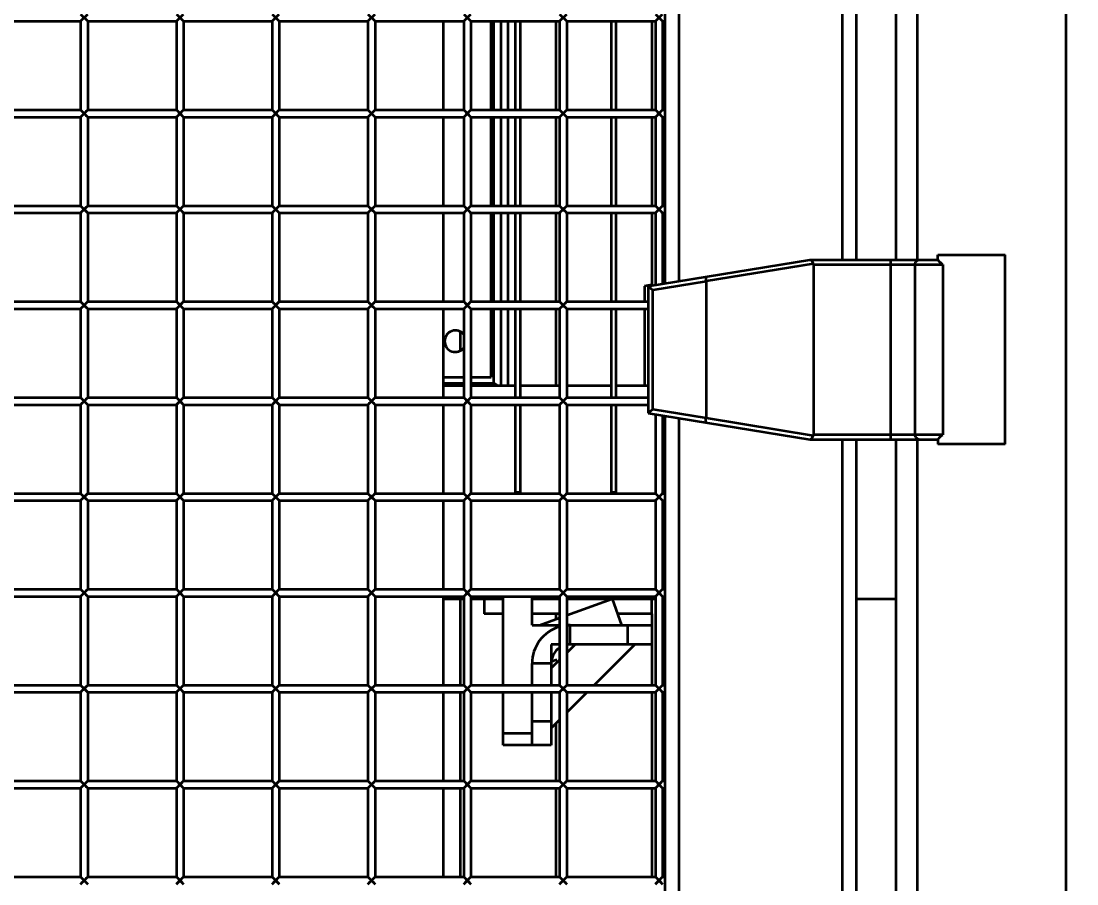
# Model space of a CAD drawing. Header units: millimetres. Extents: x 32496 to 166256, y 3504 to 23939.
# Drawn here: x 148026.9 to 148467.7, y 12921.9 to 13281.9 of the extents above; entities that cross this region are included whole.
import ezdxf

# ---------------------------------------------------------------- set-up
doc = ezdxf.new("R2010")
doc.units = ezdxf.units.MM
doc.header["$PDSIZE"] = -5
doc.layers.get('0').update_dxf_attribs({"lineweight": 35})
doc.layers.get('Defpoints').update_dxf_attribs({"lineweight": 18})
doc.layers.add('THICK', color=7, linetype='Continuous', lineweight=0)
doc.styles.add('TH_GBDIM', font='仿宋_GB2312.ttf', dxfattribs={"width": 0.8})
doc.dimstyles.new('TH_GBDIM', dxfattribs={"dimscale": 42, "dimtxt": 3, "dimasz": 3, "dimexe": 1.2, "dimexo": 0, "dimgap": 1, "dimtad": 1, "dimdec": 1, "dimdsep": 46, "dimtxsty": 'TH_GBDIM', "dimcen": 2.5, "dimdle": 252, "dimclrd": 4, "dimclre": 4, "dimclrt": 3, "dimadec": 0, "dimazin": 2, "dimtfac": 0.714286, "dimtdec": 1, "dimtmove": 0, "dimatfit": 3, "dimfxl": 1, "dimtolj": 1, "dimarcsym": 0})

# ---------------------------------------------------------------- blocks, each defined once
blk = doc.blocks.new('*D5866')
at = {"layer": 'Defpoints', "color": 0}
for p in [(146504.2, 13263.4), (152827.2, 12081.36), (152827.2, 11822.56)]:
    blk.add_point(p, dxfattribs=at)
at = {"layer": 'THICK', "color": 4, "linetype": 'Continuous', "lineweight": -2}
for p, q in [((146504.2, 13263.4), (146504.2, 11792.56)), ((152827.2, 12081.36), (152827.2, 11792.56)), ((146579.2, 11822.56), (152752.2, 11822.56))]:
    blk.add_line(p, q, dxfattribs=at)
at = {"layer": 'THICK', "color": 4}
for points in [[(146579.2, 11835.06), (146579.2, 11810.06), (146504.2, 11822.56)], [(152752.2, 11810.06), (152752.2, 11835.06), (152827.2, 11822.56)]]:
    blk.add_solid(points, dxfattribs=at)
at = {"layer": 'THICK', "color": 3, "lineweight": -3, "insert": (149665.7, 11885.26), "char_height": 75, "attachment_point": 5, "style": 'TH_GBDIM'}
blk.add_mtext('\\A1;About {\\A1;6323}', dxfattribs=at)
blk = doc.blocks.new('8-1250')
at = {"linetype": 'Continuous'}
for p, q in [((-133.13, -34671.29), (-133.13, -32152.29)), ((-294.63, -33733.17), (-294.63, -33090.41)), ((-226.63, -33099.29), (-226.63, -33724.29)), ((-220.63, -33724.29), (-220.63, -33099.29)), ((-204.13, -33724.29), (-204.13, -33099.29)), ((-195.13, -33724.29), (-195.13, -33099.29)), ((-300.63, -33511.79), (-300.63, -33734.31)), ((-581.63, -33624.79), (-544.63, -33624.79)), ((-544.63, -33621.79), (-541.63, -33624.79)), ((-544.63, -33624.79), (-541.63, -33621.79)), ((-544.63, -33624.79), (-544.63, -33661.79)), ((-541.63, -33624.79), (-504.63, -33624.79)), ((-541.63, -33624.79), (-541.63, -33661.79)), ((-504.63, -33621.79), (-501.63, -33624.79)), ((-504.63, -33624.79), (-501.63, -33621.79)), ((-504.63, -33624.79), (-504.63, -33661.79)), ((-501.63, -33624.79), (-464.63, -33624.79)), ((-501.63, -33624.79), (-501.63, -33661.79)), ((-464.63, -33621.79), (-461.63, -33624.79)), ((-464.63, -33624.79), (-461.63, -33621.79)), ((-464.63, -33624.79), (-464.63, -33661.79)), ((-461.63, -33624.79), (-424.63, -33624.79)), ((-461.63, -33624.79), (-461.63, -33661.79)), ((-424.63, -33621.79), (-421.63, -33624.79)), ((-424.63, -33624.79), (-421.63, -33621.79)), ((-424.63, -33624.79), (-424.63, -33661.79)), ((-421.63, -33624.79), (-384.63, -33624.79)), ((-421.63, -33624.79), (-421.63, -33661.79)), ((-393.13, -33661.79), (-393.13, -33624.79)), ((-384.63, -33624.79), (-381.63, -33621.79)), ((-384.63, -33621.79), (-381.63, -33624.79)), ((-384.63, -33624.79), (-384.63, -33661.79)), ((-381.63, -33624.79), (-344.63, -33624.79)), ((-381.63, -33624.79), (-381.63, -33661.79)), ((-373.13, -33661.79), (-373.13, -33624.79)), ((-372.13, -33661.79), (-372.13, -33624.79)), ((-369.13, -33624.79), (-369.13, -33661.79)), ((-366.13, -33661.79), (-366.13, -33624.79)), ((-363.13, -33624.79), (-363.13, -33661.79)), ((-361.13, -33624.79), (-361.13, -33661.79)), ((-346.13, -33624.79), (-346.13, -33661.79)), ((-344.63, -33624.79), (-341.63, -33621.79)), ((-344.63, -33621.79), (-341.63, -33624.79)), ((-344.63, -33624.79), (-344.63, -33661.79)), ((-341.63, -33624.79), (-304.63, -33624.79)), ((-341.63, -33624.79), (-341.63, -33661.79)), ((-323.13, -33624.79), (-323.13, -33661.79)), ((-321.13, -33624.79), (-321.13, -33661.79)), ((-306.13, -33624.79), (-306.13, -33661.79)), ((-304.63, -33624.79), (-301.63, -33621.79)), ((-304.63, -33621.79), (-301.63, -33624.79)), ((-304.63, -33624.79), (-304.63, -33661.79)), ((-301.63, -33624.79), (-300.63, -33624.79)), ((-301.63, -33624.79), (-301.63, -33661.79)), ((-581.63, -33661.79), (-544.63, -33661.79)), ((-544.63, -33661.79), (-541.63, -33664.79)), ((-544.63, -33664.79), (-541.63, -33661.79)), ((-541.63, -33661.79), (-504.63, -33661.79)), ((-504.63, -33661.79), (-501.63, -33664.79)), ((-504.63, -33664.79), (-501.63, -33661.79)), ((-501.63, -33661.79), (-464.63, -33661.79)), ((-464.63, -33661.79), (-461.63, -33664.79)), ((-464.63, -33664.79), (-461.63, -33661.79)), ((-461.63, -33661.79), (-424.63, -33661.79)), ((-424.63, -33661.79), (-421.63, -33664.79)), ((-424.63, -33664.79), (-421.63, -33661.79)), ((-421.63, -33661.79), (-384.63, -33661.79)), ((-384.63, -33661.79), (-381.63, -33664.79)), ((-384.63, -33664.79), (-381.63, -33661.79)), ((-381.63, -33661.79), (-344.63, -33661.79)), ((-344.63, -33664.79), (-341.63, -33661.79)), ((-344.63, -33661.79), (-341.63, -33664.79)), ((-341.63, -33661.79), (-304.63, -33661.79)), ((-304.63, -33664.79), (-301.63, -33661.79)), ((-304.63, -33661.79), (-301.63, -33664.79)), ((-301.63, -33661.79), (-300.63, -33661.79)), ((-581.63, -33664.79), (-544.63, -33664.79)), ((-544.63, -33664.79), (-544.63, -33701.79)), ((-541.63, -33664.79), (-504.63, -33664.79)), ((-541.63, -33664.79), (-541.63, -33701.79)), ((-504.63, -33664.79), (-504.63, -33701.79)), ((-501.63, -33664.79), (-464.63, -33664.79)), ((-501.63, -33664.79), (-501.63, -33701.79)), ((-464.63, -33664.79), (-464.63, -33701.79)), ((-461.63, -33664.79), (-424.63, -33664.79)), ((-461.63, -33664.79), (-461.63, -33701.79)), ((-424.63, -33664.79), (-424.63, -33701.79)), ((-421.63, -33664.79), (-384.63, -33664.79)), ((-421.63, -33664.79), (-421.63, -33701.79)), ((-393.13, -33701.79), (-393.13, -33664.79)), ((-384.63, -33664.79), (-384.63, -33701.79)), ((-381.63, -33664.79), (-344.63, -33664.79)), ((-381.63, -33664.79), (-381.63, -33701.79)), ((-373.13, -33701.79), (-373.13, -33664.79)), ((-372.13, -33701.79), (-372.13, -33664.79)), ((-369.13, -33664.79), (-369.13, -33701.79)), ((-366.13, -33701.79), (-366.13, -33664.79)), ((-363.13, -33664.79), (-363.13, -33701.79)), ((-361.13, -33664.79), (-361.13, -33701.79)), ((-346.13, -33664.79), (-346.13, -33701.79)), ((-344.63, -33664.79), (-344.63, -33701.79)), ((-341.63, -33664.79), (-304.63, -33664.79)), ((-341.63, -33664.79), (-341.63, -33701.79)), ((-323.13, -33664.79), (-323.13, -33701.79)), ((-321.13, -33664.79), (-321.13, -33701.79)), ((-306.13, -33664.79), (-306.13, -33701.79)), ((-304.63, -33664.79), (-304.63, -33701.79)), ((-301.63, -33664.79), (-300.63, -33664.79)), ((-301.63, -33664.79), (-301.63, -33701.79)), ((-581.63, -33701.79), (-544.63, -33701.79)), ((-544.63, -33701.79), (-541.63, -33704.79)), ((-544.63, -33704.79), (-541.63, -33701.79)), ((-541.63, -33701.79), (-504.63, -33701.79)), ((-504.63, -33701.79), (-501.63, -33704.79)), ((-504.63, -33704.79), (-501.63, -33701.79)), ((-501.63, -33701.79), (-464.63, -33701.79)), ((-464.63, -33701.79), (-461.63, -33704.79)), ((-464.63, -33704.79), (-461.63, -33701.79)), ((-461.63, -33701.79), (-424.63, -33701.79)), ((-424.63, -33701.79), (-421.63, -33704.79)), ((-424.63, -33704.79), (-421.63, -33701.79)), ((-421.63, -33701.79), (-384.63, -33701.79)), ((-384.63, -33701.79), (-381.63, -33704.79)), ((-384.63, -33704.79), (-381.63, -33701.79)), ((-381.63, -33701.79), (-344.63, -33701.79)), ((-344.63, -33701.79), (-341.63, -33704.79)), ((-344.63, -33704.79), (-341.63, -33701.79)), ((-341.63, -33701.79), (-304.63, -33701.79)), ((-304.63, -33704.79), (-301.63, -33701.79)), ((-304.63, -33701.79), (-301.63, -33704.79)), ((-301.63, -33701.79), (-300.63, -33701.79)), ((-581.63, -33704.79), (-544.63, -33704.79)), ((-544.63, -33704.79), (-544.63, -33741.79)), ((-541.63, -33704.79), (-504.63, -33704.79)), ((-541.63, -33704.79), (-541.63, -33741.79)), ((-504.63, -33704.79), (-504.63, -33741.79)), ((-501.63, -33704.79), (-464.63, -33704.79)), ((-501.63, -33704.79), (-501.63, -33741.79)), ((-464.63, -33704.79), (-464.63, -33741.79)), ((-461.63, -33704.79), (-424.63, -33704.79)), ((-461.63, -33704.79), (-461.63, -33741.79)), ((-424.63, -33704.79), (-424.63, -33741.79)), ((-421.63, -33704.79), (-384.63, -33704.79)), ((-421.63, -33704.79), (-421.63, -33741.79)), ((-393.13, -33741.79), (-393.13, -33704.79)), ((-384.63, -33704.79), (-384.63, -33741.79)), ((-381.63, -33704.79), (-344.63, -33704.79)), ((-381.63, -33704.79), (-381.63, -33741.79)), ((-373.13, -33741.79), (-373.13, -33704.79)), ((-372.13, -33741.79), (-372.13, -33704.79)), ((-369.13, -33704.79), (-369.13, -33741.79)), ((-366.13, -33741.79), (-366.13, -33704.79)), ((-363.13, -33704.79), (-363.13, -33741.79)), ((-361.13, -33704.79), (-361.13, -33741.79)), ((-346.13, -33704.79), (-346.13, -33741.79)), ((-344.63, -33704.79), (-344.63, -33741.79)), ((-341.63, -33704.79), (-304.63, -33704.79)), ((-341.63, -33704.79), (-341.63, -33741.79)), ((-323.13, -33704.79), (-323.13, -33741.79)), ((-321.13, -33704.79), (-321.13, -33741.79)), ((-306.13, -33704.79), (-306.13, -33735.04)), ((-304.63, -33704.79), (-304.63, -33734.8)), ((-301.63, -33704.79), (-300.63, -33704.79)), ((-301.63, -33704.79), (-301.63, -33734.31)), ((-307.63, -33735.29), (-240.13, -33724.29)), ((-238.71, -33726.01), (-283.43, -33733.29)), ((-240.13, -33724.29), (-186.63, -33724.29)), ((-238.63, -33726.29), (-184.66, -33726.29)), ((-238.63, -33726.29), (-238.63, -33797.29)), ((-206.45, -33724.29), (-206.45, -33799.29)), ((-196.14, -33797.29), (-196.14, -33726.29)), ((-186.63, -33722.29), (-158.63, -33722.29)), ((-186.63, -33724.29), (-186.63, -33722.29)), ((-184.66, -33726.29), (-184.66, -33797.29)), ((-158.63, -33801.29), (-158.63, -33722.29)), ((-306.13, -33734.8), (-309.13, -33735.29)), ((-283.43, -33733.37), (-305.63, -33736.99)), ((-283.43, -33733.37), (-283.43, -33790.21)), ((-309.13, -33735.29), (-309.13, -33741.79)), ((-307.63, -33735.29), (-305.63, -33736.99)), ((-307.63, -33735.29), (-307.63, -33788.29)), ((-305.63, -33786.59), (-305.63, -33736.99)), ((-581.63, -33741.79), (-544.63, -33741.79)), ((-544.63, -33741.79), (-541.63, -33744.79)), ((-544.63, -33744.79), (-541.63, -33741.79)), ((-541.63, -33741.79), (-504.63, -33741.79)), ((-504.63, -33741.79), (-501.63, -33744.79)), ((-504.63, -33744.79), (-501.63, -33741.79)), ((-501.63, -33741.79), (-464.63, -33741.79)), ((-464.63, -33741.79), (-461.63, -33744.79)), ((-464.63, -33744.79), (-461.63, -33741.79)), ((-461.63, -33741.79), (-424.63, -33741.79)), ((-424.63, -33741.79), (-421.63, -33744.79)), ((-424.63, -33744.79), (-421.63, -33741.79)), ((-421.63, -33741.79), (-384.63, -33741.79)), ((-384.63, -33741.79), (-381.63, -33744.79)), ((-384.63, -33744.79), (-381.63, -33741.79)), ((-381.63, -33741.79), (-344.63, -33741.79)), ((-344.63, -33741.79), (-341.63, -33744.79)), ((-344.63, -33744.79), (-341.63, -33741.79)), ((-341.63, -33741.79), (-307.63, -33741.79)), ((-581.63, -33744.79), (-544.63, -33744.79)), ((-544.63, -33744.79), (-544.63, -33781.79)), ((-541.63, -33744.79), (-504.63, -33744.79)), ((-541.63, -33744.79), (-541.63, -33781.79)), ((-504.63, -33744.79), (-504.63, -33781.79)), ((-501.63, -33744.79), (-464.63, -33744.79)), ((-501.63, -33744.79), (-501.63, -33781.79)), ((-464.63, -33744.79), (-464.63, -33781.79)), ((-461.63, -33744.79), (-424.63, -33744.79)), ((-461.63, -33744.79), (-461.63, -33781.79)), ((-424.63, -33744.79), (-424.63, -33781.79)), ((-421.63, -33744.79), (-384.63, -33744.79)), ((-421.63, -33744.79), (-421.63, -33781.79)), ((-393.13, -33781.79), (-393.13, -33744.79)), ((-384.63, -33744.79), (-384.63, -33781.79)), ((-381.63, -33744.79), (-344.63, -33744.79)), ((-381.63, -33744.79), (-381.63, -33781.79)), ((-373.13, -33773.29), (-373.13, -33744.79)), ((-372.13, -33775.79), (-372.13, -33744.79)), ((-369.13, -33744.79), (-369.13, -33776.79)), ((-366.13, -33776.79), (-366.13, -33744.79)), ((-363.13, -33744.79), (-363.13, -33781.79)), ((-361.13, -33744.79), (-361.13, -33781.79)), ((-346.13, -33744.79), (-346.13, -33776.79)), ((-344.63, -33744.79), (-344.63, -33781.79)), ((-341.63, -33744.79), (-307.63, -33744.79)), ((-341.63, -33744.79), (-341.63, -33781.79)), ((-323.13, -33744.79), (-323.13, -33781.79)), ((-321.13, -33744.79), (-321.13, -33781.79)), ((-309.13, -33744.79), (-309.13, -33776.79)), ((-386.13, -33754.45), (-386.13, -33762.12)), ((-393.13, -33773.29), (-384.63, -33773.29)), ((-381.63, -33773.29), (-373.13, -33773.29)), ((-393.13, -33775.79), (-384.63, -33775.79)), ((-393.13, -33776.79), (-384.63, -33776.79)), ((-381.63, -33775.79), (-372.13, -33775.79)), ((-381.63, -33776.79), (-363.13, -33776.79)), ((-361.13, -33776.79), (-344.63, -33776.79)), ((-341.63, -33776.79), (-323.13, -33776.79)), ((-321.13, -33776.79), (-307.63, -33776.79)), ((-581.63, -33781.79), (-544.63, -33781.79)), ((-544.63, -33781.79), (-541.63, -33784.79)), ((-544.63, -33784.79), (-541.63, -33781.79)), ((-541.63, -33781.79), (-504.63, -33781.79)), ((-504.63, -33781.79), (-501.63, -33784.79)), ((-504.63, -33784.79), (-501.63, -33781.79)), ((-501.63, -33781.79), (-464.63, -33781.79)), ((-464.63, -33781.79), (-461.63, -33784.79)), ((-464.63, -33784.79), (-461.63, -33781.79)), ((-461.63, -33781.79), (-424.63, -33781.79)), ((-424.63, -33781.79), (-421.63, -33784.79)), ((-424.63, -33784.79), (-421.63, -33781.79)), ((-421.63, -33781.79), (-384.63, -33781.79)), ((-384.63, -33781.79), (-381.63, -33784.79)), ((-384.63, -33784.79), (-381.63, -33781.79)), ((-381.63, -33781.79), (-344.63, -33781.79)), ((-344.63, -33781.79), (-341.63, -33784.79)), ((-344.63, -33784.79), (-341.63, -33781.79)), ((-341.63, -33781.79), (-307.63, -33781.79)), ((-581.63, -33784.79), (-544.63, -33784.79)), ((-544.63, -33784.79), (-544.63, -33821.79)), ((-541.63, -33784.79), (-504.63, -33784.79)), ((-541.63, -33784.79), (-541.63, -33821.79)), ((-504.63, -33784.79), (-504.63, -33821.79)), ((-501.63, -33784.79), (-464.63, -33784.79)), ((-501.63, -33784.79), (-501.63, -33821.79)), ((-464.63, -33784.79), (-464.63, -33821.79)), ((-461.63, -33784.79), (-424.63, -33784.79)), ((-461.63, -33784.79), (-461.63, -33821.79)), ((-424.63, -33784.79), (-424.63, -33821.79)), ((-421.63, -33784.79), (-384.63, -33784.79)), ((-421.63, -33784.79), (-421.63, -33821.79)), ((-393.13, -33821.79), (-393.13, -33784.79)), ((-384.63, -33784.79), (-384.63, -33821.79)), ((-381.63, -33784.79), (-344.63, -33784.79)), ((-381.63, -33784.79), (-381.63, -33821.79)), ((-363.13, -33784.79), (-363.13, -33821.29)), ((-361.13, -33784.79), (-361.13, -33821.29)), ((-344.63, -33784.79), (-344.63, -33821.79)), ((-341.63, -33784.79), (-307.63, -33784.79)), ((-341.63, -33784.79), (-341.63, -33821.79)), ((-323.13, -33784.79), (-323.13, -33821.29)), ((-321.13, -33784.79), (-321.13, -33821.29)), ((-307.63, -33788.29), (-305.63, -33786.59)), ((-305.63, -33786.59), (-283.43, -33790.21)), ((-307.63, -33788.29), (-240.13, -33799.29)), ((-304.63, -33788.78), (-304.63, -33821.79)), ((-301.63, -33789.27), (-301.63, -33821.79)), ((-300.63, -33789.43), (-300.63, -34414.79)), ((-294.63, -34433.17), (-294.63, -33790.41)), ((-283.43, -33790.28), (-238.71, -33797.57)), ((-240.13, -33799.29), (-186.63, -33799.29)), ((-184.66, -33797.29), (-238.63, -33797.29)), ((-226.63, -33799.29), (-226.63, -34424.29)), ((-220.63, -34424.29), (-220.63, -33799.29)), ((-204.13, -34424.29), (-204.13, -33799.29)), ((-195.13, -34424.29), (-195.13, -33799.29)), ((-186.63, -33799.29), (-186.63, -33801.29)), ((-158.63, -33801.29), (-186.63, -33801.29)), ((-581.63, -33821.79), (-544.63, -33821.79)), ((-544.63, -33821.79), (-541.63, -33824.79)), ((-544.63, -33824.79), (-541.63, -33821.79)), ((-541.63, -33821.79), (-504.63, -33821.79)), ((-504.63, -33821.79), (-501.63, -33824.79)), ((-504.63, -33824.79), (-501.63, -33821.79)), ((-501.63, -33821.79), (-464.63, -33821.79)), ((-464.63, -33821.79), (-461.63, -33824.79)), ((-464.63, -33824.79), (-461.63, -33821.79)), ((-461.63, -33821.79), (-424.63, -33821.79)), ((-424.63, -33821.79), (-421.63, -33824.79)), ((-424.63, -33824.79), (-421.63, -33821.79)), ((-421.63, -33821.79), (-384.63, -33821.79)), ((-384.63, -33821.79), (-381.63, -33824.79)), ((-384.63, -33824.79), (-381.63, -33821.79)), ((-381.63, -33821.79), (-344.63, -33821.79)), ((-363.13, -33821.29), (-361.13, -33821.29)), ((-344.63, -33821.79), (-341.63, -33824.79)), ((-344.63, -33824.79), (-341.63, -33821.79)), ((-341.63, -33821.79), (-304.63, -33821.79)), ((-323.13, -33821.29), (-321.13, -33821.29)), ((-304.63, -33821.79), (-301.63, -33824.79)), ((-304.63, -33824.79), (-301.63, -33821.79)), ((-301.63, -33821.79), (-300.63, -33821.79)), ((-581.63, -33824.79), (-544.63, -33824.79)), ((-544.63, -33824.79), (-544.63, -33861.79)), ((-541.63, -33824.79), (-504.63, -33824.79)), ((-541.63, -33824.79), (-541.63, -33861.79)), ((-504.63, -33824.79), (-504.63, -33861.79)), ((-501.63, -33824.79), (-464.63, -33824.79)), ((-501.63, -33824.79), (-501.63, -33861.79)), ((-464.63, -33824.79), (-464.63, -33861.79)), ((-461.63, -33824.79), (-424.63, -33824.79)), ((-461.63, -33824.79), (-461.63, -33861.79)), ((-424.63, -33824.79), (-424.63, -33861.79)), ((-421.63, -33824.79), (-384.63, -33824.79)), ((-421.63, -33824.79), (-421.63, -33861.79)), ((-393.13, -33861.79), (-393.13, -33824.79)), ((-384.63, -33824.79), (-384.63, -33861.79)), ((-381.63, -33824.79), (-344.63, -33824.79)), ((-381.63, -33824.79), (-381.63, -33861.79)), ((-344.63, -33824.79), (-344.63, -33861.79)), ((-341.63, -33824.79), (-304.63, -33824.79)), ((-341.63, -33824.79), (-341.63, -33861.79)), ((-304.63, -33824.79), (-304.63, -33861.79)), ((-301.63, -33824.79), (-300.63, -33824.79)), ((-301.63, -33824.79), (-301.63, -33861.79)), ((-581.63, -33861.79), (-544.63, -33861.79)), ((-544.63, -33861.79), (-541.63, -33864.79)), ((-544.63, -33864.79), (-541.63, -33861.79)), ((-541.63, -33861.79), (-504.63, -33861.79)), ((-504.63, -33861.79), (-501.63, -33864.79)), ((-504.63, -33864.79), (-501.63, -33861.79)), ((-501.63, -33861.79), (-464.63, -33861.79)), ((-464.63, -33861.79), (-461.63, -33864.79)), ((-464.63, -33864.79), (-461.63, -33861.79)), ((-461.63, -33861.79), (-424.63, -33861.79)), ((-424.63, -33861.79), (-421.63, -33864.79)), ((-424.63, -33864.79), (-421.63, -33861.79)), ((-421.63, -33861.79), (-384.63, -33861.79)), ((-384.63, -33861.79), (-381.63, -33864.79)), ((-384.63, -33864.79), (-381.63, -33861.79)), ((-381.63, -33861.79), (-344.63, -33861.79)), ((-344.63, -33861.79), (-341.63, -33864.79)), ((-344.63, -33864.79), (-341.63, -33861.79)), ((-341.63, -33861.79), (-304.63, -33861.79)), ((-304.63, -33861.79), (-301.63, -33864.79)), ((-304.63, -33864.79), (-301.63, -33861.79)), ((-301.63, -33861.79), (-300.63, -33861.79)), ((-581.63, -33864.79), (-544.63, -33864.79)), ((-544.63, -33864.79), (-544.63, -33901.79)), ((-541.63, -33864.79), (-504.63, -33864.79)), ((-541.63, -33864.79), (-541.63, -33901.79)), ((-504.63, -33864.79), (-504.63, -33901.79)), ((-501.63, -33864.79), (-464.63, -33864.79)), ((-501.63, -33864.79), (-501.63, -33901.79)), ((-464.63, -33864.79), (-464.63, -33901.79)), ((-461.63, -33864.79), (-424.63, -33864.79)), ((-461.63, -33864.79), (-461.63, -33901.79)), ((-424.63, -33864.79), (-424.63, -33901.79)), ((-421.63, -33864.79), (-384.63, -33864.79)), ((-421.63, -33864.79), (-421.63, -33901.79)), ((-393.13, -33901.79), (-393.13, -33864.79)), ((-393.13, -33865.79), (-384.63, -33865.79)), ((-386.13, -33865.79), (-386.13, -33901.79)), ((-384.63, -33864.79), (-384.63, -33901.79)), ((-381.63, -33864.79), (-344.63, -33864.79)), ((-381.63, -33864.79), (-381.63, -33901.79)), ((-381.63, -33865.79), (-368.13, -33865.79)), ((-376.13, -33865.79), (-376.13, -33872.09)), ((-368.13, -33901.79), (-368.13, -33864.79)), ((-356.13, -33876.79), (-356.13, -33864.79)), ((-356.13, -33865.79), (-344.63, -33865.79)), ((-344.63, -33864.79), (-344.63, -33901.79)), ((-341.63, -33864.79), (-304.63, -33864.79)), ((-341.63, -33864.79), (-341.63, -33901.79)), ((-341.63, -33872.67), (-322.71, -33865.78)), ((-341.63, -33865.79), (-304.63, -33865.79)), ((-322.71, -33865.78), (-318.71, -33876.79)), ((-306.13, -33872.09), (-306.13, -33866.09)), ((-304.63, -33864.79), (-304.63, -33901.79)), ((-301.63, -33864.79), (-300.63, -33864.79)), ((-301.63, -33864.79), (-301.63, -33901.79)), ((-301.63, -33865.79), (-300.63, -33865.79)), ((-220.63, -33865.79), (-204.13, -33865.79)), ((-368.13, -33872.09), (-376.13, -33872.09)), ((-344.63, -33872.09), (-356.13, -33872.09)), ((-352.95, -33876.79), (-344.63, -33873.76)), ((-346.13, -33872.09), (-346.13, -33874.31)), ((-341.03, -33872.09), (-341.63, -33872.09)), ((-306.13, -33872.09), (-320.42, -33872.09)), ((-306.13, -33872.09), (-306.13, -33876.79)), ((-356.13, -33876.79), (-344.63, -33876.79)), ((-341.63, -33876.79), (-306.13, -33876.79)), ((-340.13, -33884.79), (-340.13, -33876.79)), ((-316.13, -33884.79), (-316.13, -33876.79)), ((-306.13, -33876.79), (-306.13, -33884.79)), ((-344.63, -33884.79), (-348.13, -33884.79)), ((-348.13, -33884.79), (-348.13, -33901.79)), ((-306.13, -33884.79), (-341.63, -33884.79)), ((-341.63, -33888.29), (-338.13, -33884.79)), ((-313.13, -33884.79), (-330.13, -33901.79)), ((-306.13, -33884.79), (-306.13, -33901.79)), ((-348.13, -33892.79), (-356.13, -33892.79)), ((-356.13, -33901.79), (-356.13, -33892.79)), ((-345.79, -33891.21), (-348.13, -33892.06)), ((-348.13, -33894.79), (-344.63, -33891.29)), ((-581.63, -33901.79), (-544.63, -33901.79)), ((-544.63, -33901.79), (-541.63, -33904.79)), ((-544.63, -33904.79), (-541.63, -33901.79)), ((-541.63, -33901.79), (-504.63, -33901.79)), ((-504.63, -33901.79), (-501.63, -33904.79)), ((-504.63, -33904.79), (-501.63, -33901.79)), ((-501.63, -33901.79), (-464.63, -33901.79)), ((-464.63, -33901.79), (-461.63, -33904.79)), ((-464.63, -33904.79), (-461.63, -33901.79)), ((-461.63, -33901.79), (-424.63, -33901.79)), ((-424.63, -33901.79), (-421.63, -33904.79)), ((-424.63, -33904.79), (-421.63, -33901.79)), ((-421.63, -33901.79), (-384.63, -33901.79)), ((-384.63, -33901.79), (-381.63, -33904.79)), ((-384.63, -33904.79), (-381.63, -33901.79)), ((-381.63, -33901.79), (-344.63, -33901.79)), ((-344.63, -33901.79), (-341.63, -33904.79)), ((-344.63, -33904.79), (-341.63, -33901.79)), ((-341.63, -33901.79), (-304.63, -33901.79)), ((-304.63, -33901.79), (-301.63, -33904.79)), ((-304.63, -33904.79), (-301.63, -33901.79)), ((-301.63, -33901.79), (-300.63, -33901.79)), ((-581.63, -33904.79), (-544.63, -33904.79)), ((-544.63, -33904.79), (-544.63, -33941.79)), ((-541.63, -33904.79), (-504.63, -33904.79)), ((-541.63, -33904.79), (-541.63, -33941.79)), ((-504.63, -33904.79), (-504.63, -33941.79)), ((-501.63, -33904.79), (-464.63, -33904.79)), ((-501.63, -33904.79), (-501.63, -33941.79)), ((-464.63, -33904.79), (-464.63, -33941.79)), ((-461.63, -33904.79), (-424.63, -33904.79)), ((-461.63, -33904.79), (-461.63, -33941.79)), ((-424.63, -33904.79), (-424.63, -33941.79)), ((-421.63, -33904.79), (-384.63, -33904.79)), ((-421.63, -33904.79), (-421.63, -33941.79)), ((-393.13, -33941.79), (-393.13, -33904.79)), ((-386.13, -33904.79), (-386.13, -33941.79)), ((-384.63, -33904.79), (-384.63, -33941.79)), ((-381.63, -33904.79), (-344.63, -33904.79)), ((-381.63, -33904.79), (-381.63, -33941.79)), ((-368.13, -33926.79), (-368.13, -33904.79)), ((-356.13, -33926.79), (-356.13, -33904.79)), ((-348.13, -33904.79), (-348.13, -33926.79)), ((-344.63, -33904.79), (-344.63, -33941.79)), ((-341.63, -33904.79), (-304.63, -33904.79)), ((-341.63, -33904.79), (-341.63, -33941.79)), ((-333.13, -33904.79), (-341.63, -33913.29)), ((-306.13, -33904.79), (-306.13, -33941.79)), ((-304.63, -33904.79), (-304.63, -33941.79)), ((-301.63, -33904.79), (-300.63, -33904.79)), ((-301.63, -33904.79), (-301.63, -33941.79)), ((-356.13, -33916.79), (-348.13, -33916.79)), ((-344.63, -33916.29), (-348.13, -33919.79)), ((-346.13, -33917.79), (-346.13, -33941.79)), ((-368.13, -33921.79), (-356.13, -33921.79)), ((-348.13, -33926.79), (-368.13, -33926.79)), ((-581.63, -33941.79), (-544.63, -33941.79)), ((-544.63, -33941.79), (-541.63, -33944.79)), ((-544.63, -33944.79), (-541.63, -33941.79)), ((-541.63, -33941.79), (-504.63, -33941.79)), ((-504.63, -33941.79), (-501.63, -33944.79)), ((-504.63, -33944.79), (-501.63, -33941.79)), ((-501.63, -33941.79), (-464.63, -33941.79)), ((-464.63, -33941.79), (-461.63, -33944.79)), ((-464.63, -33944.79), (-461.63, -33941.79)), ((-461.63, -33941.79), (-424.63, -33941.79)), ((-424.63, -33941.79), (-421.63, -33944.79)), ((-424.63, -33944.79), (-421.63, -33941.79)), ((-421.63, -33941.79), (-384.63, -33941.79)), ((-384.63, -33941.79), (-381.63, -33944.79)), ((-384.63, -33944.79), (-381.63, -33941.79)), ((-381.63, -33941.79), (-344.63, -33941.79)), ((-344.63, -33941.79), (-341.63, -33944.79)), ((-344.63, -33944.79), (-341.63, -33941.79)), ((-341.63, -33941.79), (-304.63, -33941.79)), ((-304.63, -33941.79), (-301.63, -33944.79)), ((-304.63, -33944.79), (-301.63, -33941.79)), ((-301.63, -33941.79), (-300.63, -33941.79)), ((-581.63, -33944.79), (-544.63, -33944.79)), ((-544.63, -33944.79), (-544.63, -33981.79)), ((-541.63, -33944.79), (-504.63, -33944.79)), ((-541.63, -33944.79), (-541.63, -33981.79)), ((-504.63, -33944.79), (-504.63, -33981.79)), ((-501.63, -33944.79), (-464.63, -33944.79)), ((-501.63, -33944.79), (-501.63, -33981.79)), ((-464.63, -33944.79), (-464.63, -33981.79)), ((-461.63, -33944.79), (-424.63, -33944.79)), ((-461.63, -33944.79), (-461.63, -33981.79)), ((-424.63, -33944.79), (-424.63, -33981.79)), ((-421.63, -33944.79), (-384.63, -33944.79)), ((-421.63, -33944.79), (-421.63, -33981.79)), ((-393.13, -33981.79), (-393.13, -33944.79)), ((-386.13, -33944.79), (-386.13, -33981.79)), ((-384.63, -33944.79), (-384.63, -33981.79)), ((-381.63, -33944.79), (-344.63, -33944.79)), ((-381.63, -33944.79), (-381.63, -33981.79)), ((-346.13, -33944.79), (-346.13, -33981.79)), ((-344.63, -33944.79), (-344.63, -33981.79)), ((-341.63, -33944.79), (-304.63, -33944.79)), ((-341.63, -33944.79), (-341.63, -33981.79)), ((-306.13, -33944.79), (-306.13, -33981.79)), ((-304.63, -33944.79), (-304.63, -33981.79)), ((-301.63, -33944.79), (-300.63, -33944.79)), ((-301.63, -33944.79), (-301.63, -33981.79)), ((-581.63, -33981.79), (-544.63, -33981.79)), ((-544.63, -33981.79), (-541.63, -33984.79)), ((-544.63, -33984.79), (-541.63, -33981.79)), ((-541.63, -33981.79), (-504.63, -33981.79)), ((-504.63, -33981.79), (-501.63, -33984.79)), ((-504.63, -33984.79), (-501.63, -33981.79)), ((-501.63, -33981.79), (-464.63, -33981.79)), ((-464.63, -33981.79), (-461.63, -33984.79)), ((-464.63, -33984.79), (-461.63, -33981.79)), ((-461.63, -33981.79), (-424.63, -33981.79)), ((-424.63, -33981.79), (-421.63, -33984.79)), ((-424.63, -33984.79), (-421.63, -33981.79)), ((-421.63, -33981.79), (-384.63, -33981.79)), ((-384.63, -33981.79), (-381.63, -33984.79)), ((-384.63, -33984.79), (-381.63, -33981.79)), ((-381.63, -33981.79), (-344.63, -33981.79)), ((-344.63, -33981.79), (-341.63, -33984.79)), ((-344.63, -33984.79), (-341.63, -33981.79)), ((-341.63, -33981.79), (-304.63, -33981.79)), ((-304.63, -33981.79), (-301.63, -33984.79)), ((-304.63, -33984.79), (-301.63, -33981.79)), ((-301.63, -33981.79), (-300.63, -33981.79))]:
    blk.add_line(p, q, dxfattribs=at)
for points in [[(-544.63, -33661.79), (-544.2, -33662.22), (-543.71, -33662.71), (-542.54, -33663.88)], [(-543.13, -33663.29), (-543.72, -33663.88), (-544.19, -33664.35), (-544.51, -33664.67)], [(-543.13, -33663.29), (-542.54, -33662.7), (-542.07, -33662.23), (-541.74, -33661.9)], [(-541.74, -33664.67), (-542.07, -33664.35), (-542.54, -33663.88)], [(-504.63, -33661.79), (-504.2, -33662.22), (-503.71, -33662.71), (-502.54, -33663.88)], [(-503.13, -33663.29), (-503.72, -33663.88), (-504.19, -33664.35), (-504.51, -33664.67)], [(-503.13, -33663.29), (-502.54, -33662.7), (-502.07, -33662.23), (-501.74, -33661.9)], [(-501.74, -33664.67), (-502.07, -33664.35), (-502.54, -33663.88)], [(-464.63, -33661.79), (-464.2, -33662.22), (-463.71, -33662.71), (-462.54, -33663.88)], [(-463.13, -33663.29), (-463.72, -33663.88), (-464.19, -33664.35), (-464.51, -33664.67)], [(-463.13, -33663.29), (-462.54, -33662.7), (-462.07, -33662.23), (-461.74, -33661.9)], [(-461.74, -33664.67), (-462.07, -33664.35), (-462.54, -33663.88)], [(-424.63, -33661.79), (-424.2, -33662.22), (-423.71, -33662.71), (-422.54, -33663.88)], [(-423.13, -33663.29), (-423.72, -33663.88), (-424.19, -33664.35), (-424.51, -33664.67)], [(-423.13, -33663.29), (-422.54, -33662.7), (-422.07, -33662.23), (-421.74, -33661.9)], [(-421.74, -33664.67), (-422.07, -33664.35), (-422.54, -33663.88)], [(-384.63, -33661.79), (-384.2, -33662.22), (-383.71, -33662.71), (-382.54, -33663.88)], [(-383.13, -33663.29), (-383.72, -33663.88), (-384.19, -33664.35), (-384.51, -33664.67)], [(-383.13, -33663.29), (-382.54, -33662.7), (-382.07, -33662.23), (-381.74, -33661.9)], [(-381.74, -33664.67), (-382.07, -33664.35), (-382.54, -33663.88)], [(-344.63, -33661.79), (-344.2, -33662.22), (-343.71, -33662.71), (-342.54, -33663.88)], [(-343.13, -33663.29), (-343.72, -33663.88), (-344.19, -33664.35), (-344.51, -33664.67)], [(-343.13, -33663.29), (-342.54, -33662.7), (-342.07, -33662.23), (-341.74, -33661.9)], [(-341.74, -33664.67), (-342.07, -33664.35), (-342.54, -33663.88)], [(-304.63, -33661.79), (-304.2, -33662.22), (-303.71, -33662.71), (-302.54, -33663.88)], [(-303.13, -33663.29), (-303.72, -33663.88), (-304.19, -33664.35), (-304.51, -33664.67)], [(-303.13, -33663.29), (-302.54, -33662.7), (-302.07, -33662.23), (-301.74, -33661.9)], [(-301.74, -33664.67), (-302.07, -33664.35), (-302.54, -33663.88)], [(-544.63, -33701.79), (-544.2, -33702.22), (-543.71, -33702.71), (-542.54, -33703.88)], [(-543.13, -33703.29), (-543.72, -33703.88), (-544.19, -33704.35), (-544.51, -33704.67)], [(-543.13, -33703.29), (-542.54, -33702.7), (-542.07, -33702.23), (-541.74, -33701.9)], [(-541.74, -33704.67), (-542.07, -33704.35), (-542.54, -33703.88)], [(-504.63, -33701.79), (-504.2, -33702.22), (-503.71, -33702.71), (-502.54, -33703.88)], [(-503.13, -33703.29), (-503.72, -33703.88), (-504.19, -33704.35), (-504.51, -33704.67)], [(-503.13, -33703.29), (-502.54, -33702.7), (-502.07, -33702.23), (-501.74, -33701.9)], [(-501.74, -33704.67), (-502.07, -33704.35), (-502.54, -33703.88)], [(-464.63, -33701.79), (-464.2, -33702.22), (-463.71, -33702.71), (-462.54, -33703.88)], [(-463.13, -33703.29), (-463.72, -33703.88), (-464.19, -33704.35), (-464.51, -33704.67)], [(-463.13, -33703.29), (-462.54, -33702.7), (-462.07, -33702.23), (-461.74, -33701.9)], [(-461.74, -33704.67), (-462.07, -33704.35), (-462.54, -33703.88)], [(-424.63, -33701.79), (-424.2, -33702.22), (-423.71, -33702.71), (-422.54, -33703.88)], [(-423.13, -33703.29), (-423.72, -33703.88), (-424.19, -33704.35), (-424.51, -33704.67)], [(-423.13, -33703.29), (-422.54, -33702.7), (-422.07, -33702.23), (-421.74, -33701.9)], [(-421.74, -33704.67), (-422.07, -33704.35), (-422.54, -33703.88)], [(-384.63, -33701.79), (-384.2, -33702.22), (-383.71, -33702.71), (-382.54, -33703.88)], [(-383.13, -33703.29), (-383.72, -33703.88), (-384.19, -33704.35), (-384.51, -33704.67)], [(-383.13, -33703.29), (-382.54, -33702.7), (-382.07, -33702.23), (-381.74, -33701.9)], [(-381.74, -33704.67), (-382.07, -33704.35), (-382.54, -33703.88)], [(-344.63, -33701.79), (-344.2, -33702.22), (-343.71, -33702.71), (-342.54, -33703.88)], [(-343.13, -33703.29), (-343.72, -33703.88), (-344.19, -33704.35), (-344.51, -33704.67)], [(-343.13, -33703.29), (-342.54, -33702.7), (-342.07, -33702.23), (-341.74, -33701.9)], [(-341.74, -33704.67), (-342.07, -33704.35), (-342.54, -33703.88)], [(-304.63, -33701.79), (-304.2, -33702.22), (-303.71, -33702.71), (-302.54, -33703.88)], [(-303.13, -33703.29), (-303.72, -33703.88), (-304.19, -33704.35), (-304.51, -33704.67)], [(-303.13, -33703.29), (-302.54, -33702.7), (-302.07, -33702.23), (-301.74, -33701.9)], [(-301.74, -33704.67), (-302.07, -33704.35), (-302.54, -33703.88)], [(-544.63, -33741.79), (-544.2, -33742.22), (-543.71, -33742.71), (-542.54, -33743.88)], [(-543.13, -33743.29), (-543.72, -33743.88), (-544.19, -33744.35), (-544.51, -33744.67)], [(-543.13, -33743.29), (-542.54, -33742.7), (-542.07, -33742.23), (-541.74, -33741.9)], [(-541.74, -33744.67), (-542.07, -33744.35), (-542.54, -33743.88)], [(-504.63, -33741.79), (-504.2, -33742.22), (-503.71, -33742.71), (-502.54, -33743.88)], [(-503.13, -33743.29), (-503.72, -33743.88), (-504.19, -33744.35), (-504.51, -33744.67)], [(-503.13, -33743.29), (-502.54, -33742.7), (-502.07, -33742.23), (-501.74, -33741.9)], [(-501.74, -33744.67), (-502.07, -33744.35), (-502.54, -33743.88)], [(-464.63, -33741.79), (-464.2, -33742.22), (-463.71, -33742.71), (-462.54, -33743.88)], [(-463.13, -33743.29), (-463.72, -33743.88), (-464.19, -33744.35), (-464.51, -33744.67)], [(-463.13, -33743.29), (-462.54, -33742.7), (-462.07, -33742.23), (-461.74, -33741.9)], [(-461.74, -33744.67), (-462.07, -33744.35), (-462.54, -33743.88)], [(-424.63, -33741.79), (-424.2, -33742.22), (-423.71, -33742.71), (-422.54, -33743.88)], [(-423.13, -33743.29), (-423.72, -33743.88), (-424.19, -33744.35), (-424.51, -33744.67)], [(-423.13, -33743.29), (-422.54, -33742.7), (-422.07, -33742.23), (-421.74, -33741.9)], [(-421.74, -33744.67), (-422.07, -33744.35), (-422.54, -33743.88)], [(-384.63, -33741.79), (-384.2, -33742.22), (-383.71, -33742.71), (-382.54, -33743.88)], [(-383.13, -33743.29), (-383.72, -33743.88), (-384.19, -33744.35), (-384.51, -33744.67)], [(-383.13, -33743.29), (-382.54, -33742.7), (-382.07, -33742.23), (-381.74, -33741.9)], [(-381.74, -33744.67), (-382.07, -33744.35), (-382.54, -33743.88)], [(-344.63, -33741.79), (-344.2, -33742.22), (-343.71, -33742.71), (-342.54, -33743.88)], [(-343.13, -33743.29), (-343.72, -33743.88), (-344.19, -33744.35), (-344.51, -33744.67)], [(-343.13, -33743.29), (-342.54, -33742.7), (-342.07, -33742.23), (-341.74, -33741.9)], [(-341.74, -33744.67), (-342.07, -33744.35), (-342.54, -33743.88)], [(-544.63, -33781.79), (-544.2, -33782.22), (-543.71, -33782.71), (-542.54, -33783.88)], [(-543.13, -33783.29), (-543.72, -33783.88), (-544.19, -33784.35), (-544.51, -33784.67)], [(-543.13, -33783.29), (-542.54, -33782.7), (-542.07, -33782.23), (-541.74, -33781.9)], [(-504.63, -33781.79), (-504.2, -33782.22), (-503.71, -33782.71), (-502.54, -33783.88)], [(-503.13, -33783.29), (-503.72, -33783.88), (-504.19, -33784.35), (-504.51, -33784.67)], [(-503.13, -33783.29), (-502.54, -33782.7), (-502.07, -33782.23), (-501.74, -33781.9)], [(-464.63, -33781.79), (-464.2, -33782.22), (-463.71, -33782.71), (-462.54, -33783.88)], [(-463.13, -33783.29), (-463.72, -33783.88), (-464.19, -33784.35), (-464.51, -33784.67)], [(-463.13, -33783.29), (-462.54, -33782.7), (-462.07, -33782.23), (-461.74, -33781.9)], [(-424.63, -33781.79), (-424.2, -33782.22), (-423.71, -33782.71), (-422.54, -33783.88)], [(-423.13, -33783.29), (-423.72, -33783.88), (-424.19, -33784.35), (-424.51, -33784.67)], [(-423.13, -33783.29), (-422.54, -33782.7), (-422.07, -33782.23), (-421.74, -33781.9)], [(-384.63, -33781.79), (-384.2, -33782.22), (-383.71, -33782.71), (-382.54, -33783.88)], [(-383.13, -33783.29), (-383.72, -33783.88), (-384.19, -33784.35), (-384.51, -33784.67)], [(-383.13, -33783.29), (-382.54, -33782.7), (-382.07, -33782.23), (-381.74, -33781.9)], [(-344.63, -33781.79), (-344.2, -33782.22), (-343.71, -33782.71), (-342.54, -33783.88)], [(-343.13, -33783.29), (-343.72, -33783.88), (-344.19, -33784.35), (-344.51, -33784.67)], [(-343.13, -33783.29), (-342.54, -33782.7), (-342.07, -33782.23), (-341.74, -33781.9)], [(-541.74, -33784.67), (-542.07, -33784.35), (-542.54, -33783.88)], [(-501.74, -33784.67), (-502.07, -33784.35), (-502.54, -33783.88)], [(-461.74, -33784.67), (-462.07, -33784.35), (-462.54, -33783.88)], [(-421.74, -33784.67), (-422.07, -33784.35), (-422.54, -33783.88)], [(-381.74, -33784.67), (-382.07, -33784.35), (-382.54, -33783.88)], [(-341.74, -33784.67), (-342.07, -33784.35), (-342.54, -33783.88)], [(-544.63, -33821.79), (-544.2, -33822.22), (-543.71, -33822.71), (-542.54, -33823.88)], [(-543.13, -33823.29), (-543.72, -33823.88), (-544.19, -33824.35), (-544.51, -33824.67)], [(-543.13, -33823.29), (-542.54, -33822.7), (-542.07, -33822.23), (-541.74, -33821.9)], [(-504.63, -33821.79), (-504.2, -33822.22), (-503.71, -33822.71), (-502.54, -33823.88)], [(-503.13, -33823.29), (-503.72, -33823.88), (-504.19, -33824.35), (-504.51, -33824.67)], [(-503.13, -33823.29), (-502.54, -33822.7), (-502.07, -33822.23), (-501.74, -33821.9)], [(-464.63, -33821.79), (-464.2, -33822.22), (-463.71, -33822.71), (-462.54, -33823.88)], [(-463.13, -33823.29), (-463.72, -33823.88), (-464.19, -33824.35), (-464.51, -33824.67)], [(-463.13, -33823.29), (-462.54, -33822.7), (-462.07, -33822.23), (-461.74, -33821.9)], [(-424.63, -33821.79), (-424.2, -33822.22), (-423.71, -33822.71), (-422.54, -33823.88)], [(-423.13, -33823.29), (-423.72, -33823.88), (-424.19, -33824.35), (-424.51, -33824.67)], [(-423.13, -33823.29), (-422.54, -33822.7), (-422.07, -33822.23), (-421.74, -33821.9)], [(-384.63, -33821.79), (-384.2, -33822.22), (-383.71, -33822.71), (-382.54, -33823.88)], [(-383.13, -33823.29), (-383.72, -33823.88), (-384.19, -33824.35), (-384.51, -33824.67)], [(-383.13, -33823.29), (-382.54, -33822.7), (-382.07, -33822.23), (-381.74, -33821.9)], [(-344.63, -33821.79), (-344.2, -33822.22), (-343.71, -33822.71), (-342.54, -33823.88)], [(-343.13, -33823.29), (-343.72, -33823.88), (-344.19, -33824.35), (-344.51, -33824.67)], [(-343.13, -33823.29), (-342.54, -33822.7), (-342.07, -33822.23), (-341.74, -33821.9)], [(-304.63, -33821.79), (-304.2, -33822.22), (-303.71, -33822.71), (-302.54, -33823.88)], [(-303.13, -33823.29), (-303.72, -33823.88), (-304.19, -33824.35), (-304.51, -33824.67)], [(-303.13, -33823.29), (-302.54, -33822.7), (-302.07, -33822.23), (-301.74, -33821.9)], [(-541.74, -33824.67), (-542.07, -33824.35), (-542.54, -33823.88)], [(-501.74, -33824.67), (-502.07, -33824.35), (-502.54, -33823.88)], [(-461.74, -33824.67), (-462.07, -33824.35), (-462.54, -33823.88)], [(-421.74, -33824.67), (-422.07, -33824.35), (-422.54, -33823.88)], [(-381.74, -33824.67), (-382.07, -33824.35), (-382.54, -33823.88)], [(-341.74, -33824.67), (-342.07, -33824.35), (-342.54, -33823.88)], [(-301.74, -33824.67), (-302.07, -33824.35), (-302.54, -33823.88)], [(-544.63, -33861.79), (-544.2, -33862.22), (-543.71, -33862.71), (-542.54, -33863.88)], [(-543.13, -33863.29), (-542.54, -33862.7), (-542.07, -33862.23), (-541.74, -33861.9)], [(-504.63, -33861.79), (-504.2, -33862.22), (-503.71, -33862.71), (-502.54, -33863.88)], [(-503.13, -33863.29), (-502.54, -33862.7), (-502.07, -33862.23), (-501.74, -33861.9)], [(-464.63, -33861.79), (-464.2, -33862.22), (-463.71, -33862.71), (-462.54, -33863.88)], [(-463.13, -33863.29), (-462.54, -33862.7), (-462.07, -33862.23), (-461.74, -33861.9)], [(-424.63, -33861.79), (-424.2, -33862.22), (-423.71, -33862.71), (-422.54, -33863.88)], [(-423.13, -33863.29), (-422.54, -33862.7), (-422.07, -33862.23), (-421.74, -33861.9)], [(-384.63, -33861.79), (-384.2, -33862.22), (-383.71, -33862.71), (-382.54, -33863.88)], [(-383.13, -33863.29), (-382.54, -33862.7), (-382.07, -33862.23), (-381.74, -33861.9)], [(-344.63, -33861.79), (-344.2, -33862.22), (-343.71, -33862.71), (-342.54, -33863.88)], [(-343.13, -33863.29), (-342.54, -33862.7), (-342.07, -33862.23), (-341.74, -33861.9)], [(-304.63, -33861.79), (-304.2, -33862.22), (-303.71, -33862.71), (-302.54, -33863.88)], [(-303.13, -33863.29), (-302.54, -33862.7), (-302.07, -33862.23), (-301.74, -33861.9)], [(-543.13, -33863.29), (-543.72, -33863.88), (-544.19, -33864.35), (-544.51, -33864.67)], [(-541.74, -33864.67), (-542.07, -33864.35), (-542.54, -33863.88)], [(-503.13, -33863.29), (-503.72, -33863.88), (-504.19, -33864.35), (-504.51, -33864.67)], [(-501.74, -33864.67), (-502.07, -33864.35), (-502.54, -33863.88)], [(-463.13, -33863.29), (-463.72, -33863.88), (-464.19, -33864.35), (-464.51, -33864.67)], [(-461.74, -33864.67), (-462.07, -33864.35), (-462.54, -33863.88)], [(-423.13, -33863.29), (-423.72, -33863.88), (-424.19, -33864.35), (-424.51, -33864.67)], [(-421.74, -33864.67), (-422.07, -33864.35), (-422.54, -33863.88)], [(-383.13, -33863.29), (-383.72, -33863.88), (-384.19, -33864.35), (-384.51, -33864.67)], [(-381.74, -33864.67), (-382.07, -33864.35), (-382.54, -33863.88)], [(-343.13, -33863.29), (-343.72, -33863.88), (-344.19, -33864.35), (-344.51, -33864.67)], [(-341.74, -33864.67), (-342.07, -33864.35), (-342.54, -33863.88)], [(-303.13, -33863.29), (-303.72, -33863.88), (-304.19, -33864.35), (-304.51, -33864.67)], [(-301.74, -33864.67), (-302.07, -33864.35), (-302.54, -33863.88)], [(-544.63, -33901.79), (-544.2, -33902.22), (-543.71, -33902.71), (-542.54, -33903.88)], [(-543.13, -33903.29), (-542.54, -33902.7), (-542.07, -33902.23), (-541.74, -33901.9)], [(-504.63, -33901.79), (-504.2, -33902.22), (-503.71, -33902.71), (-502.54, -33903.88)], [(-503.13, -33903.29), (-502.54, -33902.7), (-502.07, -33902.23), (-501.74, -33901.9)], [(-464.63, -33901.79), (-464.2, -33902.22), (-463.71, -33902.71), (-462.54, -33903.88)], [(-463.13, -33903.29), (-462.54, -33902.7), (-462.07, -33902.23), (-461.74, -33901.9)], [(-424.63, -33901.79), (-424.2, -33902.22), (-423.71, -33902.71), (-422.54, -33903.88)], [(-423.13, -33903.29), (-422.54, -33902.7), (-422.07, -33902.23), (-421.74, -33901.9)], [(-384.63, -33901.79), (-384.2, -33902.22), (-383.71, -33902.71), (-382.54, -33903.88)], [(-383.13, -33903.29), (-382.54, -33902.7), (-382.07, -33902.23), (-381.74, -33901.9)], [(-344.63, -33901.79), (-344.2, -33902.22), (-343.71, -33902.71), (-342.54, -33903.88)], [(-343.13, -33903.29), (-342.54, -33902.7), (-342.07, -33902.23), (-341.74, -33901.9)], [(-304.63, -33901.79), (-304.2, -33902.22), (-303.71, -33902.71), (-302.54, -33903.88)], [(-303.13, -33903.29), (-302.54, -33902.7), (-302.07, -33902.23), (-301.74, -33901.9)], [(-543.13, -33903.29), (-543.72, -33903.88), (-544.19, -33904.35), (-544.51, -33904.67)], [(-541.74, -33904.67), (-542.07, -33904.35), (-542.54, -33903.88)], [(-503.13, -33903.29), (-503.72, -33903.88), (-504.19, -33904.35), (-504.51, -33904.67)], [(-501.74, -33904.67), (-502.07, -33904.35), (-502.54, -33903.88)], [(-463.13, -33903.29), (-463.72, -33903.88), (-464.19, -33904.35), (-464.51, -33904.67)], [(-461.74, -33904.67), (-462.07, -33904.35), (-462.54, -33903.88)], [(-423.13, -33903.29), (-423.72, -33903.88), (-424.19, -33904.35), (-424.51, -33904.67)], [(-421.74, -33904.67), (-422.07, -33904.35), (-422.54, -33903.88)], [(-383.13, -33903.29), (-383.72, -33903.88), (-384.19, -33904.35), (-384.51, -33904.67)], [(-381.74, -33904.67), (-382.07, -33904.35), (-382.54, -33903.88)], [(-343.13, -33903.29), (-343.72, -33903.88), (-344.19, -33904.35), (-344.51, -33904.67)], [(-341.74, -33904.67), (-342.07, -33904.35), (-342.54, -33903.88)], [(-303.13, -33903.29), (-303.72, -33903.88), (-304.19, -33904.35), (-304.51, -33904.67)], [(-301.74, -33904.67), (-302.07, -33904.35), (-302.54, -33903.88)], [(-544.63, -33941.79), (-544.2, -33942.22), (-543.71, -33942.71), (-542.54, -33943.88)], [(-543.13, -33943.29), (-542.54, -33942.7), (-542.07, -33942.23), (-541.74, -33941.9)], [(-504.63, -33941.79), (-504.2, -33942.22), (-503.71, -33942.71), (-502.54, -33943.88)], [(-503.13, -33943.29), (-502.54, -33942.7), (-502.07, -33942.23), (-501.74, -33941.9)], [(-464.63, -33941.79), (-464.2, -33942.22), (-463.71, -33942.71), (-462.54, -33943.88)], [(-463.13, -33943.29), (-462.54, -33942.7), (-462.07, -33942.23), (-461.74, -33941.9)], [(-424.63, -33941.79), (-424.2, -33942.22), (-423.71, -33942.71), (-422.54, -33943.88)], [(-423.13, -33943.29), (-422.54, -33942.7), (-422.07, -33942.23), (-421.74, -33941.9)], [(-384.63, -33941.79), (-384.2, -33942.22), (-383.71, -33942.71), (-382.54, -33943.88)], [(-383.13, -33943.29), (-382.54, -33942.7), (-382.07, -33942.23), (-381.74, -33941.9)], [(-344.63, -33941.79), (-344.2, -33942.22), (-343.71, -33942.71), (-342.54, -33943.88)], [(-343.13, -33943.29), (-342.54, -33942.7), (-342.07, -33942.23), (-341.74, -33941.9)], [(-304.63, -33941.79), (-304.2, -33942.22), (-303.71, -33942.71), (-302.54, -33943.88)], [(-303.13, -33943.29), (-302.54, -33942.7), (-302.07, -33942.23), (-301.74, -33941.9)], [(-543.13, -33943.29), (-543.72, -33943.88), (-544.19, -33944.35), (-544.51, -33944.67)], [(-541.74, -33944.67), (-542.07, -33944.35), (-542.54, -33943.88)], [(-503.13, -33943.29), (-503.72, -33943.88), (-504.19, -33944.35), (-504.51, -33944.67)], [(-501.74, -33944.67), (-502.07, -33944.35), (-502.54, -33943.88)], [(-463.13, -33943.29), (-463.72, -33943.88), (-464.19, -33944.35), (-464.51, -33944.67)], [(-461.74, -33944.67), (-462.07, -33944.35), (-462.54, -33943.88)], [(-423.13, -33943.29), (-423.72, -33943.88), (-424.19, -33944.35), (-424.51, -33944.67)], [(-421.74, -33944.67), (-422.07, -33944.35), (-422.54, -33943.88)], [(-383.13, -33943.29), (-383.72, -33943.88), (-384.19, -33944.35), (-384.51, -33944.67)], [(-381.74, -33944.67), (-382.07, -33944.35), (-382.54, -33943.88)], [(-343.13, -33943.29), (-343.72, -33943.88), (-344.19, -33944.35), (-344.51, -33944.67)], [(-341.74, -33944.67), (-342.07, -33944.35), (-342.54, -33943.88)], [(-303.13, -33943.29), (-303.72, -33943.88), (-304.19, -33944.35), (-304.51, -33944.67)], [(-301.74, -33944.67), (-302.07, -33944.35), (-302.54, -33943.88)], [(-544.63, -33981.79), (-544.2, -33982.22), (-543.71, -33982.71), (-542.54, -33983.88)], [(-543.13, -33983.29), (-542.54, -33982.7), (-542.07, -33982.23), (-541.74, -33981.9)], [(-504.63, -33981.79), (-504.2, -33982.22), (-503.71, -33982.71), (-502.54, -33983.88)], [(-503.13, -33983.29), (-502.54, -33982.7), (-502.07, -33982.23), (-501.74, -33981.9)], [(-464.63, -33981.79), (-464.2, -33982.22), (-463.71, -33982.71), (-462.54, -33983.88)], [(-463.13, -33983.29), (-462.54, -33982.7), (-462.07, -33982.23), (-461.74, -33981.9)], [(-424.63, -33981.79), (-424.2, -33982.22), (-423.71, -33982.71), (-422.54, -33983.88)], [(-423.13, -33983.29), (-422.54, -33982.7), (-422.07, -33982.23), (-421.74, -33981.9)], [(-384.63, -33981.79), (-384.2, -33982.22), (-383.71, -33982.71), (-382.54, -33983.88)], [(-383.13, -33983.29), (-382.54, -33982.7), (-382.07, -33982.23), (-381.74, -33981.9)], [(-344.63, -33981.79), (-344.2, -33982.22), (-343.71, -33982.71), (-342.54, -33983.88)], [(-343.13, -33983.29), (-342.54, -33982.7), (-342.07, -33982.23), (-341.74, -33981.9)], [(-304.63, -33981.79), (-304.2, -33982.22), (-303.71, -33982.71), (-302.54, -33983.88)], [(-303.13, -33983.29), (-302.54, -33982.7), (-302.07, -33982.23), (-301.74, -33981.9)], [(-543.13, -33983.29), (-543.72, -33983.88), (-544.19, -33984.35), (-544.51, -33984.67)], [(-541.74, -33984.67), (-542.07, -33984.35), (-542.54, -33983.88)], [(-503.13, -33983.29), (-503.72, -33983.88), (-504.19, -33984.35), (-504.51, -33984.67)], [(-501.74, -33984.67), (-502.07, -33984.35), (-502.54, -33983.88)], [(-463.13, -33983.29), (-463.72, -33983.88), (-464.19, -33984.35), (-464.51, -33984.67)], [(-461.74, -33984.67), (-462.07, -33984.35), (-462.54, -33983.88)], [(-423.13, -33983.29), (-423.72, -33983.88), (-424.19, -33984.35), (-424.51, -33984.67)], [(-421.74, -33984.67), (-422.07, -33984.35), (-422.54, -33983.88)], [(-383.13, -33983.29), (-383.72, -33983.88), (-384.19, -33984.35), (-384.51, -33984.67)], [(-381.74, -33984.67), (-382.07, -33984.35), (-382.54, -33983.88)], [(-343.13, -33983.29), (-343.72, -33983.88), (-344.19, -33984.35), (-344.51, -33984.67)], [(-341.74, -33984.67), (-342.07, -33984.35), (-342.54, -33983.88)], [(-303.13, -33983.29), (-303.72, -33983.88), (-304.19, -33984.35), (-304.51, -33984.67)], [(-301.74, -33984.67), (-302.07, -33984.35), (-302.54, -33983.88)]]:
    blk.add_lwpolyline(points, dxfattribs=at)
for centre, radius, start, end in [((-388.13, -33758.29), 4.5, 38.2987, 321.6246), ((-340.13, -33892.79), 16, 106.7224, 180), ((-340.13, -33892.79), 16, 90, 95.7257), ((-340.13, -33892.79), 8, 90, 101.7846), ((-340.13, -33892.79), 8, 124.9861, 180)]:
    blk.add_arc(centre, radius, start, end, dxfattribs=at)
for centre, major_axis, ratio, start_param, end_param in [((-246.77, -33726.29), (8.15, 0), 0.245536, 0, 0.141711), ((-291.57, -33734.7), (8.14, 1.41), 0.241938, -0.041927, -0.003565), ((-291.57, -33788.88), (8.14, -1.41), 0.241938, 0.003565, 0.041927), ((-246.77, -33797.29), (8.15, 0), 0.245536, -0.141711, 0)]:
    blk.add_ellipse(centre, major_axis=major_axis, ratio=ratio, start_param=start_param, end_param=end_param, dxfattribs=at)
for points, knots in [([(-239.98, -33724.29), (-239.91, -33724.29), (-239.77, -33724.3), (-239.58, -33724.4), (-239.44, -33724.56), (-239.25, -33724.88), (-239.03, -33725.38), (-238.83, -33725.79), (-238.71, -33726.01)], [0, 0, 0, 0, 0.095491, 0.181572, 0.27513, 0.386659, 0.667027, 1, 1, 1, 1]), ([(-196.14, -33726.29), (-196.14, -33726.03), (-196.05, -33725.52), (-195.68, -33724.86), (-195.11, -33724.4), (-194.65, -33724.29), (-194.42, -33724.29)], [0, 0, 0, 0, 0.267215, 0.524636, 0.767656, 1, 1, 1, 1]), ([(-184.66, -33726.29), (-184.81, -33726.18), (-185.09, -33725.96), (-185.48, -33725.62), (-185.82, -33725.3), (-186.1, -33725.01), (-186.29, -33724.78), (-186.42, -33724.61), (-186.49, -33724.51), (-186.55, -33724.43), (-186.59, -33724.37), (-186.61, -33724.33), (-186.62, -33724.31), (-186.62, -33724.3), (-186.63, -33724.29), (-186.63, -33724.29)], [0, 0, 0, 0, 0.198275, 0.380694, 0.545565, 0.690776, 0.813479, 0.865244, 0.909841, 0.946555, 0.974535, 0.984937, 0.992762, 0.997839, 1, 1, 1, 1]), ([(-283.51, -33731.36), (-283.53, -33731.36), (-283.55, -33731.4), (-283.56, -33731.45), (-283.58, -33731.55), (-283.59, -33731.71), (-283.58, -33732.06), (-283.53, -33732.6), (-283.47, -33733.05), (-283.43, -33733.29)], [0, 0, 0, 0, 0.029584, 0.055175, 0.088913, 0.180604, 0.302705, 0.62104, 1, 1, 1, 1]), ([(-283.51, -33792.22), (-283.53, -33792.22), (-283.55, -33792.18), (-283.56, -33792.12), (-283.58, -33792.03), (-283.59, -33791.86), (-283.58, -33791.52), (-283.53, -33790.98), (-283.47, -33790.53), (-283.43, -33790.28)], [0, 0, 0, 0, 0.029584, 0.055174, 0.088913, 0.180604, 0.302705, 0.62104, 1, 1, 1, 1]), ([(-238.71, -33797.57), (-238.83, -33797.79), (-239.03, -33798.2), (-239.25, -33798.7), (-239.44, -33799.01), (-239.58, -33799.18), (-239.77, -33799.28), (-239.91, -33799.29), (-239.98, -33799.29)], [0, 0, 0, 0, 0.332942, 0.613322, 0.724857, 0.81841, 0.904497, 1, 1, 1, 1]), ([(-194.42, -33799.29), (-194.65, -33799.29), (-195.11, -33799.18), (-195.68, -33798.72), (-196.05, -33798.06), (-196.14, -33797.55), (-196.14, -33797.29)], [0, 0, 0, 0, 0.232344, 0.475364, 0.732785, 1, 1, 1, 1]), ([(-186.63, -33799.29), (-186.63, -33799.29), (-186.62, -33799.28), (-186.62, -33799.27), (-186.61, -33799.25), (-186.59, -33799.21), (-186.55, -33799.15), (-186.49, -33799.07), (-186.42, -33798.97), (-186.29, -33798.8), (-186.1, -33798.57), (-185.82, -33798.28), (-185.48, -33797.96), (-185.09, -33797.62), (-184.81, -33797.4), (-184.66, -33797.29)], [0, 0, 0, 0, 0.002161, 0.007238, 0.015063, 0.025465, 0.053445, 0.090159, 0.134756, 0.186521, 0.309224, 0.454435, 0.619306, 0.801725, 1, 1, 1, 1])]:
    blk.add_open_spline(points, degree=3, knots=knots, dxfattribs=at)
for points in [[(-370.63, -33776.79), (-371.11, -33776.43), (-371.62, -33776.11), (-372.13, -33775.79)], [(-372.13, -33775.79), (-371.91, -33776.13), (-371.69, -33776.48), (-371.46, -33776.82)]]:
    blk.add_open_spline(points, degree=3, dxfattribs=at)

msp = doc.modelspace()

# ---------------------------------------------------------------- block references
at = {"color": 6}
msp.add_blockref('8-1250', (148596.331, 46906.597), dxfattribs=at)

# ---------------------------------------------------------------- dimensions: what is measured, and where the dimension line sits
at = {"layer": 'THICK', "lineweight": -3}
dim = msp.add_linear_dim(base=(152827.204, 11822.556), p1=(146504.204, 13263.4), p2=(152827.204, 12081.363), text='About {\\A1;<>}', dimstyle='TH_GBDIM', override={"dimscale": 25, "dimtxsty": 'TH_GBDIM', "dimarcsym": 2}, dxfattribs=at)
dim.commit()
dim.dimension.update_dxf_attribs({"geometry": '*D5866', "text_midpoint": (149665.704, 11885.258)})

doc.saveas('drawing.dxf')
